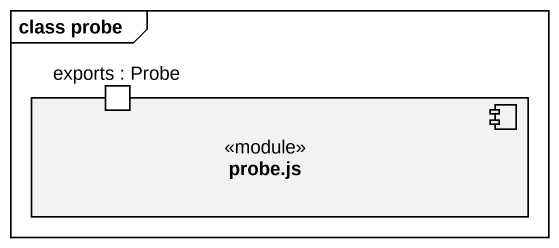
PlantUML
@startuml
mainframe class probe
component "probe.js" as probe_js <<module>> {
  port "exports : Probe" as exports <<port>>
}
@enduml
